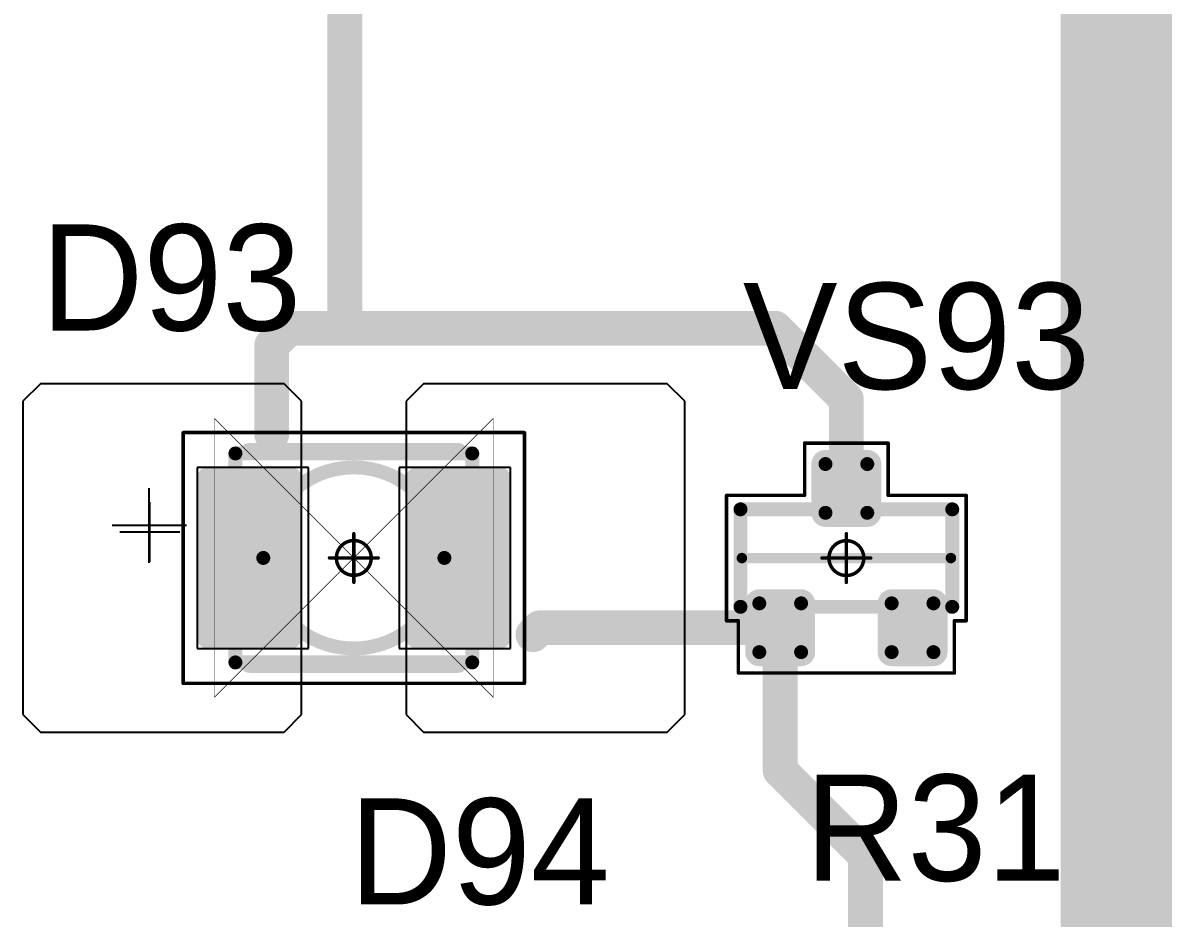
# Model space of a CAD drawing. Header units: millimetres. Extents: x 0 to 395, y 0 to 190.
# Drawn here: x 316.33 to 332.82, y 51.36 to 64.21 of the extents above; entities that cross this region are included whole.
import ezdxf

# ---------------------------------------------------------------- set-up
doc = ezdxf.new("R2010")
doc.units = ezdxf.units.MM
for name, color, linetype in [('Mechanical13', 56, 'Continuous'), ('Mechanical15', 56, 'Continuous'), ('Mechanical5', 56, 'Continuous'), ('TopLayer', 1, 'Continuous'), ('TopOverlay', 2, 'Continuous'), ('TopPaste', 8, 'Continuous'), ('TopSolder', 216, 'Continuous')]:
    doc.layers.add(name, color=color, linetype=linetype)

# ---------------------------------------------------------------- blocks, each defined once
blk = doc.blocks.new('SOT23_1091')
at = {"layer": 'Mechanical13', "const_width": 0.2}
for points in [[(-0.7, 1.52), (0.7, 1.52)], [(-0.7, 1.52), (-0.7, -1.52)], [(0.7, 1.52), (0.7, -1.52)], [(-0.7, -1.52), (0.7, -1.52)]]:
    blk.add_lwpolyline(points, dxfattribs=at)
at = {"layer": 'Mechanical13', "const_width": 0.1}
for points in [[(-0.75, 1.52, 1), (-0.65, 1.52, 1)], [(-0.75, 1.52, 1), (-0.65, 1.52, 1)], [(0.65, 1.52, 1), (0.75, 1.52, 1)], [(0.65, 1.52, 1), (0.75, 1.52, 1)], [(-0.75, -1.52, 1), (-0.65, -1.52, 1)], [(-0.75, -1.52, 1), (-0.65, -1.52, 1)], [(0.65, -1.52, 1), (0.75, -1.52, 1)], [(0.65, -1.52, 1), (0.75, -1.52, 1)]]:
    blk.add_lwpolyline(points, format="xyb", close=True, dxfattribs=at)
at = {"layer": 'Mechanical15', "const_width": 0.05}
for points in [[(-0.9, 1.72), (-0.9, 1.55)], [(-0.9, 1.72), (0.9, 1.72)], [(0.9, 1.72), (0.9, 0.6)], [(-1.65, 1.55), (-1.65, -1.55)], [(-1.65, 1.55), (-0.9, 1.55)], [(0.9, 0.6), (1.65, 0.6)], [(1.65, 0.6), (1.65, -0.6)], [(0, 0.35), (0, -0.35)], [(-0.35, 0), (0.35, 0)], [(0.9, -0.6), (1.65, -0.6)], [(0.9, -0.6), (0.9, -1.72)], [(-1.65, -1.55), (-0.9, -1.55)], [(-0.9, -1.55), (-0.9, -1.72)], [(-0.9, -1.72), (0.9, -1.72)]]:
    blk.add_lwpolyline(points, dxfattribs=at)
at = {"layer": 'Mechanical15'}
for points, const_width in [([(-0.913, 1.72, 1), (-0.888, 1.72, 1)], 0.025), ([(-0.913, 1.72, 1), (-0.888, 1.72, 1)], 0.025), ([(0.888, 1.72, 1), (0.913, 1.72, 1)], 0.025), ([(0.888, 1.72, 1), (0.913, 1.72, 1)], 0.025), ([(-1.662, 1.55, 1), (-1.637, 1.55, 1)], 0.025), ([(-1.662, 1.55, 1), (-1.637, 1.55, 1)], 0.025), ([(-0.913, 1.55, 1), (-0.888, 1.55, 1)], 0.025), ([(-0.913, 1.55, 1), (-0.888, 1.55, 1)], 0.025), ([(0.888, 0.6, 1), (0.913, 0.6, 1)], 0.025), ([(0.888, 0.6, 1), (0.913, 0.6, 1)], 0.025), ([(1.637, 0.6, 1), (1.662, 0.6, 1)], 0.025), ([(1.637, 0.6, 1), (1.662, 0.6, 1)], 0.025), ([(-0.012, 0.35, 1), (0.012, 0.35, 1)], 0.025), ([(0.25, 0, 1), (-0.25, 0, 1)], 0.05), ([(-0.362, 0, 1), (-0.337, 0, 1)], 0.025), ([(-0.262, 0, 1), (-0.238, 0, 1)], 0.025), ([(0.238, 0, 1), (0.262, 0, 1)], 0.025), ([(0.337, 0, 1), (0.362, 0, 1)], 0.025), ([(-0.012, -0.35, 1), (0.012, -0.35, 1)], 0.025), ([(0.888, -0.6, 1), (0.913, -0.6, 1)], 0.025), ([(0.888, -0.6, 1), (0.913, -0.6, 1)], 0.025), ([(1.637, -0.6, 1), (1.662, -0.6, 1)], 0.025), ([(1.637, -0.6, 1), (1.662, -0.6, 1)], 0.025), ([(-1.662, -1.55, 1), (-1.637, -1.55, 1)], 0.025), ([(-1.662, -1.55, 1), (-1.637, -1.55, 1)], 0.025), ([(-0.913, -1.55, 1), (-0.888, -1.55, 1)], 0.025), ([(-0.913, -1.55, 1), (-0.888, -1.55, 1)], 0.025), ([(-0.913, -1.72, 1), (-0.888, -1.72, 1)], 0.025), ([(-0.913, -1.72, 1), (-0.888, -1.72, 1)], 0.025), ([(0.888, -1.72, 1), (0.913, -1.72, 1)], 0.025), ([(0.888, -1.72, 1), (0.913, -1.72, 1)], 0.025)]:
    blk.add_lwpolyline(points, format="xyb", close=True, dxfattribs=dict(at, const_width=const_width))
at = {"layer": 'TopLayer', "const_width": 0.1}
for points in [[(-1.4, 1.25, 1), (-1.3, 1.25, 1)], [(-0.7, 1.25, 1), (-0.6, 1.25, 1)], [(-1.4, 0.65, 1), (-1.3, 0.65, 1)], [(-0.7, 0.65, 1), (-0.6, 0.65, 1)], [(0.6, 0.3, 1), (0.7, 0.3, 1)], [(1.3, 0.3, 1), (1.4, 0.3, 1)], [(0.6, -0.3, 1), (0.7, -0.3, 1)], [(1.3, -0.3, 1), (1.4, -0.3, 1)], [(-1.4, -0.65, 1), (-1.3, -0.65, 1)], [(-0.7, -0.65, 1), (-0.6, -0.65, 1)], [(-1.4, -1.25, 1), (-1.3, -1.25, 1)], [(-0.7, -1.25, 1), (-0.6, -1.25, 1)]]:
    blk.add_lwpolyline(points, format="xyb", close=True, dxfattribs=at)
at = {"layer": 'TopLayer'}
for points in [[(-1.35, 1.35), (-1.35, 0.55), (-0.65, 1.35), (-0.65, 0.55)], [(-1.45, 1.25), (-1.45, 0.65), (-0.55, 1.25), (-0.55, 0.65)], [(0.65, 0.4), (0.65, -0.4), (1.35, 0.4), (1.35, -0.4)], [(0.55, 0.3), (0.55, -0.3), (1.45, 0.3), (1.45, -0.3)], [(-1.45, -0.65), (-1.45, -1.25), (-0.55, -0.65), (-0.55, -1.25)], [(-1.35, -0.55), (-1.35, -1.35), (-0.65, -0.55), (-0.65, -1.35)]]:
    blk.add_solid(points, dxfattribs=at)
at = {"layer": 'TopOverlay', "const_width": 0.15}
blk.add_lwpolyline([(0, 1.5), (0, -1.5)], dxfattribs=at)
at = {"layer": 'TopOverlay', "const_width": 0.075}
for points in [[(-0.038, 1.5, 1), (0.038, 1.5, 1)], [(-0.038, -1.5, 1), (0.038, -1.5, 1)]]:
    blk.add_lwpolyline(points, format="xyb", close=True, dxfattribs=at)
at = {"layer": 'TopPaste', "const_width": 0.075}
for points in [[(-1.387, 1.25, 1), (-1.313, 1.25, 1)], [(-0.687, 1.25, 1), (-0.613, 1.25, 1)], [(-1.387, 0.65, 1), (-1.313, 0.65, 1)], [(-0.687, 0.65, 1), (-0.613, 0.65, 1)], [(0.613, 0.3, 1), (0.687, 0.3, 1)], [(1.313, 0.3, 1), (1.387, 0.3, 1)], [(0.613, -0.3, 1), (0.687, -0.3, 1)], [(1.313, -0.3, 1), (1.387, -0.3, 1)], [(-1.387, -0.65, 1), (-1.313, -0.65, 1)], [(-0.687, -0.65, 1), (-0.613, -0.65, 1)], [(-1.387, -1.25, 1), (-1.313, -1.25, 1)], [(-0.687, -1.25, 1), (-0.613, -1.25, 1)]]:
    blk.add_lwpolyline(points, format="xyb", close=True, dxfattribs=at)
at = {"layer": 'TopPaste'}
for points in [[(-1.35, 1.325), (-1.35, 0.575), (-0.65, 1.325), (-0.65, 0.575)], [(-1.425, 1.25), (-1.425, 0.65), (-0.575, 1.25), (-0.575, 0.65)], [(0.65, 0.375), (0.65, -0.375), (1.35, 0.375), (1.35, -0.375)], [(0.575, 0.3), (0.575, -0.3), (1.425, 0.3), (1.425, -0.3)], [(-1.425, -0.65), (-1.425, -1.25), (-0.575, -0.65), (-0.575, -1.25)], [(-1.35, -0.575), (-1.35, -1.325), (-0.65, -0.575), (-0.65, -1.325)]]:
    blk.add_solid(points, dxfattribs=at)
at = {"layer": 'TopSolder', "const_width": 0.202}
for points in [[(-1.451, 1.25, 1), (-1.249, 1.25, 1)], [(-0.751, 1.25, 1), (-0.549, 1.25, 1)], [(-1.451, 0.65, 1), (-1.249, 0.65, 1)], [(-0.751, 0.65, 1), (-0.549, 0.65, 1)], [(0.549, 0.3, 1), (0.751, 0.3, 1)], [(1.249, 0.3, 1), (1.451, 0.3, 1)], [(0.549, -0.3, 1), (0.751, -0.3, 1)], [(1.249, -0.3, 1), (1.451, -0.3, 1)], [(-1.451, -0.65, 1), (-1.249, -0.65, 1)], [(-0.751, -0.65, 1), (-0.549, -0.65, 1)], [(-1.451, -1.25, 1), (-1.249, -1.25, 1)], [(-0.751, -1.25, 1), (-0.549, -1.25, 1)]]:
    blk.add_lwpolyline(points, format="xyb", close=True, dxfattribs=at)
at = {"layer": 'TopSolder'}
for points in [[(-1.35, 1.452), (-1.35, 0.448), (-0.65, 1.452), (-0.65, 0.448)], [(-1.552, 1.25), (-1.552, 0.65), (-0.448, 1.25), (-0.448, 0.65)], [(0.65, 0.502), (0.65, -0.502), (1.35, 0.502), (1.35, -0.502)], [(0.448, 0.3), (0.448, -0.3), (1.552, 0.3), (1.552, -0.3)], [(-1.35, -0.448), (-1.35, -1.452), (-0.65, -0.448), (-0.65, -1.452)], [(-1.552, -0.65), (-1.552, -1.25), (-0.448, -0.65), (-0.448, -1.25)]]:
    blk.add_solid(points, dxfattribs=at)
blk = doc.blocks.new('T66G_4_1240')
at = {"layer": 'Mechanical13'}
for p, q in [((2.936, 0.071), (2.936, -1)), ((2.4, -0.464), (3.471, -0.464))]:
    blk.add_line(p, q, dxfattribs=at)
at = {"layer": 'Mechanical13', "const_width": 0.2}
for points in [[(1.7, 1.5), (-1.7, 1.5)], [(-1.7, 1.5), (-1.7, -1.5)], [(1.7, 1.5), (1.7, -1.5)], [(1.7, -1.5), (-1.7, -1.5)]]:
    blk.add_lwpolyline(points, dxfattribs=at)
at = {"layer": 'Mechanical13'}
for points, const_width in [([(-1.75, 1.5, 1), (-1.65, 1.5, 1)], 0.1), ([(-1.75, 1.5, 1), (-1.65, 1.5, 1)], 0.1), ([(1.65, 1.5, 1), (1.75, 1.5, 1)], 0.1), ([(1.65, 1.5, 1), (1.75, 1.5, 1)], 0.1), ([(1.3, 0, 1), (-1.3, 0, 1)], 0.2), ([(-1.35, 0, 1), (-1.25, 0, 1)], 0.1), ([(1.25, 0, 1), (1.35, 0, 1)], 0.1), ([(-1.75, -1.5, 1), (-1.65, -1.5, 1)], 0.1), ([(-1.75, -1.5, 1), (-1.65, -1.5, 1)], 0.1), ([(1.65, -1.5, 1), (1.75, -1.5, 1)], 0.1), ([(1.65, -1.5, 1), (1.75, -1.5, 1)], 0.1)]:
    blk.add_lwpolyline(points, format="xyb", close=True, dxfattribs=dict(at, const_width=const_width))
at = {"layer": 'Mechanical15', "const_width": 0.05}
for points in [[(-2.45, 1.8), (-2.45, -1.8)], [(2.45, 1.8), (-2.45, 1.8)], [(2.45, 1.8), (2.45, -1.8)], [(0, 0.35), (0, -0.35)], [(0.35, 0), (-0.35, 0)], [(2.45, -1.8), (-2.45, -1.8)]]:
    blk.add_lwpolyline(points, dxfattribs=at)
at = {"layer": 'Mechanical15'}
for points, const_width in [([(-2.462, 1.8, 1), (-2.438, 1.8, 1)], 0.025), ([(-2.462, 1.8, 1), (-2.438, 1.8, 1)], 0.025), ([(2.438, 1.8, 1), (2.462, 1.8, 1)], 0.025), ([(2.438, 1.8, 1), (2.462, 1.8, 1)], 0.025), ([(-0.012, 0.35, 1), (0.012, 0.35, 1)], 0.025), ([(0.25, 0, 1), (-0.25, 0, 1)], 0.05), ([(-0.362, 0, 1), (-0.337, 0, 1)], 0.025), ([(-0.262, 0, 1), (-0.238, 0, 1)], 0.025), ([(0.238, 0, 1), (0.262, 0, 1)], 0.025), ([(0.337, 0, 1), (0.362, 0, 1)], 0.025), ([(-0.012, -0.35, 1), (0.012, -0.35, 1)], 0.025), ([(-2.462, -1.8, 1), (-2.438, -1.8, 1)], 0.025), ([(-2.462, -1.8, 1), (-2.438, -1.8, 1)], 0.025), ([(2.438, -1.8, 1), (2.462, -1.8, 1)], 0.025), ([(2.438, -1.8, 1), (2.462, -1.8, 1)], 0.025)]:
    blk.add_lwpolyline(points, format="xyb", close=True, dxfattribs=dict(at, const_width=const_width))
at = {"layer": 'TopLayer'}
for p, q in [((-4.5, 2.5), (-4.75, 2.25)), ((-1, 2.5), (-4.5, 2.5)), ((-0.75, 2.25), (-1, 2.5)), ((1, 2.5), (0.75, 2.25)), ((4.5, 2.5), (1, 2.5)), ((4.75, 2.25), (4.5, 2.5)), ((-4.75, 2.25), (-4.75, -2.25)), ((-0.75, -2.25), (-0.75, 2.25)), ((0.75, 2.25), (0.75, -2.25)), ((4.75, -2.25), (4.75, 2.25)), ((-4.75, -2.25), (-4.5, -2.5)), ((-1, -2.5), (-0.75, -2.25)), ((0.75, -2.25), (1, -2.5)), ((4.5, -2.5), (4.75, -2.25)), ((-4.5, -2.5), (-1, -2.5)), ((1, -2.5), (4.5, -2.5))]:
    blk.add_line(p, q, dxfattribs=at)
at = {"layer": 'TopLayer', "const_width": 0.15}
for points in [[(-2.175, 1.15, 1), (-2.025, 1.15, 1)], [(-0.975, 1.15, 1), (-0.825, 1.15, 1)], [(0.825, 1.15, 1), (0.975, 1.15, 1)], [(2.025, 1.15, 1), (2.175, 1.15, 1)], [(-2.175, -1.15, 1), (-2.025, -1.15, 1)], [(-0.975, -1.15, 1), (-0.825, -1.15, 1)], [(0.825, -1.15, 1), (0.975, -1.15, 1)], [(2.025, -1.15, 1), (2.175, -1.15, 1)]]:
    blk.add_lwpolyline(points, format="xyb", close=True, dxfattribs=at)
at = {"layer": 'TopLayer'}
for points in [[(-0.9, 1.3), (-2.1, 1.3), (-0.9, -1.3), (-2.1, -1.3)], [(2.1, 1.3), (0.9, 1.3), (2.1, -1.3), (0.9, -1.3)], [(-0.75, 1.15), (-2.25, 1.15), (-0.75, -1.15), (-2.25, -1.15)], [(2.25, 1.15), (0.75, 1.15), (2.25, -1.15), (0.75, -1.15)]]:
    blk.add_solid(points, dxfattribs=at)
at = {"layer": 'TopOverlay'}
for p, q in [((2.928, 0.057), (2.928, -0.8)), ((2.5, -0.372), (3.357, -0.372))]:
    blk.add_line(p, q, dxfattribs=at)
at = {"layer": 'TopOverlay', "const_width": 0.25}
for points in [[(1.5, 1.525), (-1.5, 1.525)], [(1.5, -1.525), (-1.5, -1.525)]]:
    blk.add_lwpolyline(points, dxfattribs=at)
at = {"layer": 'TopOverlay', "const_width": 0.125}
for points in [[(-1.562, 1.525, 1), (-1.438, 1.525, 1)], [(1.438, 1.525, 1), (1.562, 1.525, 1)], [(-1.562, -1.525, 1), (-1.438, -1.525, 1)], [(1.438, -1.525, 1), (1.562, -1.525, 1)]]:
    blk.add_lwpolyline(points, format="xyb", close=True, dxfattribs=at)
at = {"layer": 'TopPaste', "const_width": 0.125}
for points in [[(-2.163, 1.15, 1), (-2.038, 1.15, 1)], [(-0.963, 1.15, 1), (-0.838, 1.15, 1)], [(0.838, 1.15, 1), (0.963, 1.15, 1)], [(2.038, 1.15, 1), (2.163, 1.15, 1)], [(-2.163, -1.15, 1), (-2.038, -1.15, 1)], [(-0.963, -1.15, 1), (-0.838, -1.15, 1)], [(0.838, -1.15, 1), (0.963, -1.15, 1)], [(2.038, -1.15, 1), (2.163, -1.15, 1)]]:
    blk.add_lwpolyline(points, format="xyb", close=True, dxfattribs=at)
at = {"layer": 'TopPaste'}
for points in [[(-0.9, 1.275), (-2.1, 1.275), (-0.9, -1.275), (-2.1, -1.275)], [(2.1, 1.275), (0.9, 1.275), (2.1, -1.275), (0.9, -1.275)], [(-0.775, 1.15), (-2.225, 1.15), (-0.775, -1.15), (-2.225, -1.15)], [(2.225, 1.15), (0.775, 1.15), (2.225, -1.15), (0.775, -1.15)]]:
    blk.add_solid(points, dxfattribs=at)
at = {"layer": 'TopSolder'}
for p, q in [((-2.25, 1.3), (-2.25, -1.3)), ((-0.65, 1.3), (-2.25, 1.3)), ((-0.65, -1.3), (-0.65, 1.3)), ((0.65, 1.3), (0.65, -1.3)), ((2.25, 1.3), (0.65, 1.3)), ((2.25, -1.3), (2.25, 1.3)), ((-2.25, -1.3), (-0.65, -1.3)), ((0.65, -1.3), (2.25, -1.3))]:
    blk.add_line(p, q, dxfattribs=at)

msp = doc.modelspace()

# ---------------------------------------------------------------- linework, layer by layer
at = {"layer": 'Mechanical5'}
for points, const_width in [([(319.079, 54.527), (323.079, 58.527)], 0.01), ([(319.079, 58.527), (323.079, 54.527)], 0.01), ([(319.079, 54.527), (319.079, 58.527)], 0.001), ([(319.079, 58.527), (323.079, 58.527)], 0.001), ([(323.079, 54.527), (323.079, 58.527)], 0.001), ([(319.079, 54.527), (323.079, 54.527)], 0.001)]:
    msp.add_lwpolyline(points, dxfattribs=dict(at, const_width=const_width))
for points, const_width in [([(319.077, 58.527, 1), (319.082, 58.527, 1)], 0.005), ([(319.079, 58.527, 1), (319.08, 58.527, 1)], 0.0005), ([(319.079, 58.527, 1), (319.08, 58.527, 1)], 0.0005), ([(323.077, 58.527, 1), (323.082, 58.527, 1)], 0.005), ([(323.079, 58.527, 1), (323.08, 58.527, 1)], 0.0005), ([(323.079, 58.527, 1), (323.08, 58.527, 1)], 0.0005), ([(319.077, 54.527, 1), (319.082, 54.527, 1)], 0.005), ([(319.079, 54.527, 1), (319.08, 54.527, 1)], 0.0005), ([(319.079, 54.527, 1), (319.08, 54.527, 1)], 0.0005), ([(323.077, 54.527, 1), (323.082, 54.527, 1)], 0.005), ([(323.079, 54.527, 1), (323.08, 54.527, 1)], 0.0005), ([(323.079, 54.527, 1), (323.08, 54.527, 1)], 0.0005)]:
    msp.add_lwpolyline(points, format="xyb", close=True, dxfattribs=dict(at, const_width=const_width))
at = {"layer": 'TopLayer'}
for points, const_width in [([(332.025, 50.4), (332.025, 90.05)], 1.6), ([(320.95, 59.823), (320.95, 65.684)], 0.5), ([(319.9, 59.577), (320.146, 59.823)], 0.5), ([(320.146, 59.823), (320.95, 59.823)], 0.5), ([(320.95, 59.823), (327.131, 59.823)], 0.5), ([(327.131, 59.823), (328.15, 58.804)], 0.5), ([(319.9, 58.302), (319.9, 59.577)], 0.5), ([(328.15, 57.525), (328.15, 58.804)], 0.5), ([(323.65, 55.425), (323.75, 55.525)], 0.5), ([(323.75, 55.525), (327.2, 55.525)], 0.5), ([(327.2, 53.475), (327.2, 55.525)], 0.5), ([(327.2, 53.475), (328.425, 52.25)], 0.5), ([(328.425, 50.325), (328.425, 52.25)], 0.5)]:
    msp.add_lwpolyline(points, dxfattribs=dict(at, const_width=const_width))
at = {"layer": 'TopLayer', "const_width": 0.25}
for points in [[(320.021, 59.823, 1), (320.271, 59.823, 1)], [(320.021, 59.823, 1), (320.271, 59.823, 1)], [(320.825, 59.823, 1), (321.075, 59.823, 1)], [(320.825, 59.823, 1), (321.075, 59.823, 1)], [(320.825, 59.823, 1), (321.075, 59.823, 1)], [(327.006, 59.823, 1), (327.256, 59.823, 1)], [(327.006, 59.823, 1), (327.256, 59.823, 1)], [(319.775, 59.577, 1), (320.025, 59.577, 1)], [(319.775, 59.577, 1), (320.025, 59.577, 1)], [(328.025, 58.804, 1), (328.275, 58.804, 1)], [(328.025, 58.804, 1), (328.275, 58.804, 1)], [(319.775, 58.302, 1), (320.025, 58.302, 1)], [(328.025, 57.525, 1), (328.275, 57.525, 1)], [(323.625, 55.525, 1), (323.875, 55.525, 1)], [(323.625, 55.525, 1), (323.875, 55.525, 1)], [(327.075, 55.525, 1), (327.325, 55.525, 1)], [(327.075, 55.525, 1), (327.325, 55.525, 1)], [(323.525, 55.425, 1), (323.775, 55.425, 1)], [(327.075, 53.475, 1), (327.325, 53.475, 1)], [(327.075, 53.475, 1), (327.325, 53.475, 1)], [(328.3, 52.25, 1), (328.55, 52.25, 1)], [(328.3, 52.25, 1), (328.55, 52.25, 1)]]:
    msp.add_lwpolyline(points, format="xyb", close=True, dxfattribs=at)

# ---------------------------------------------------------------- block references
for name, p, rotation in [('T66G_4_1240', (321.079, 56.527), 180), ('SOT23_1091', (328.15, 56.525), 90)]:
    msp.add_blockref(name, p, dxfattribs=dict(rotation=rotation))

# ---------------------------------------------------------------- texts
at = {"layer": 'TopOverlay'}
for s, p in [('D93', (316.586, 59.792)), ('VS93', (326.664, 58.951)), ('R31', (327.558, 51.892)), ('D94', (321.015, 51.552))]:
    msp.add_text(s, height=1.524, dxfattribs=at).set_placement(p)

doc.saveas('drawing.dxf')
